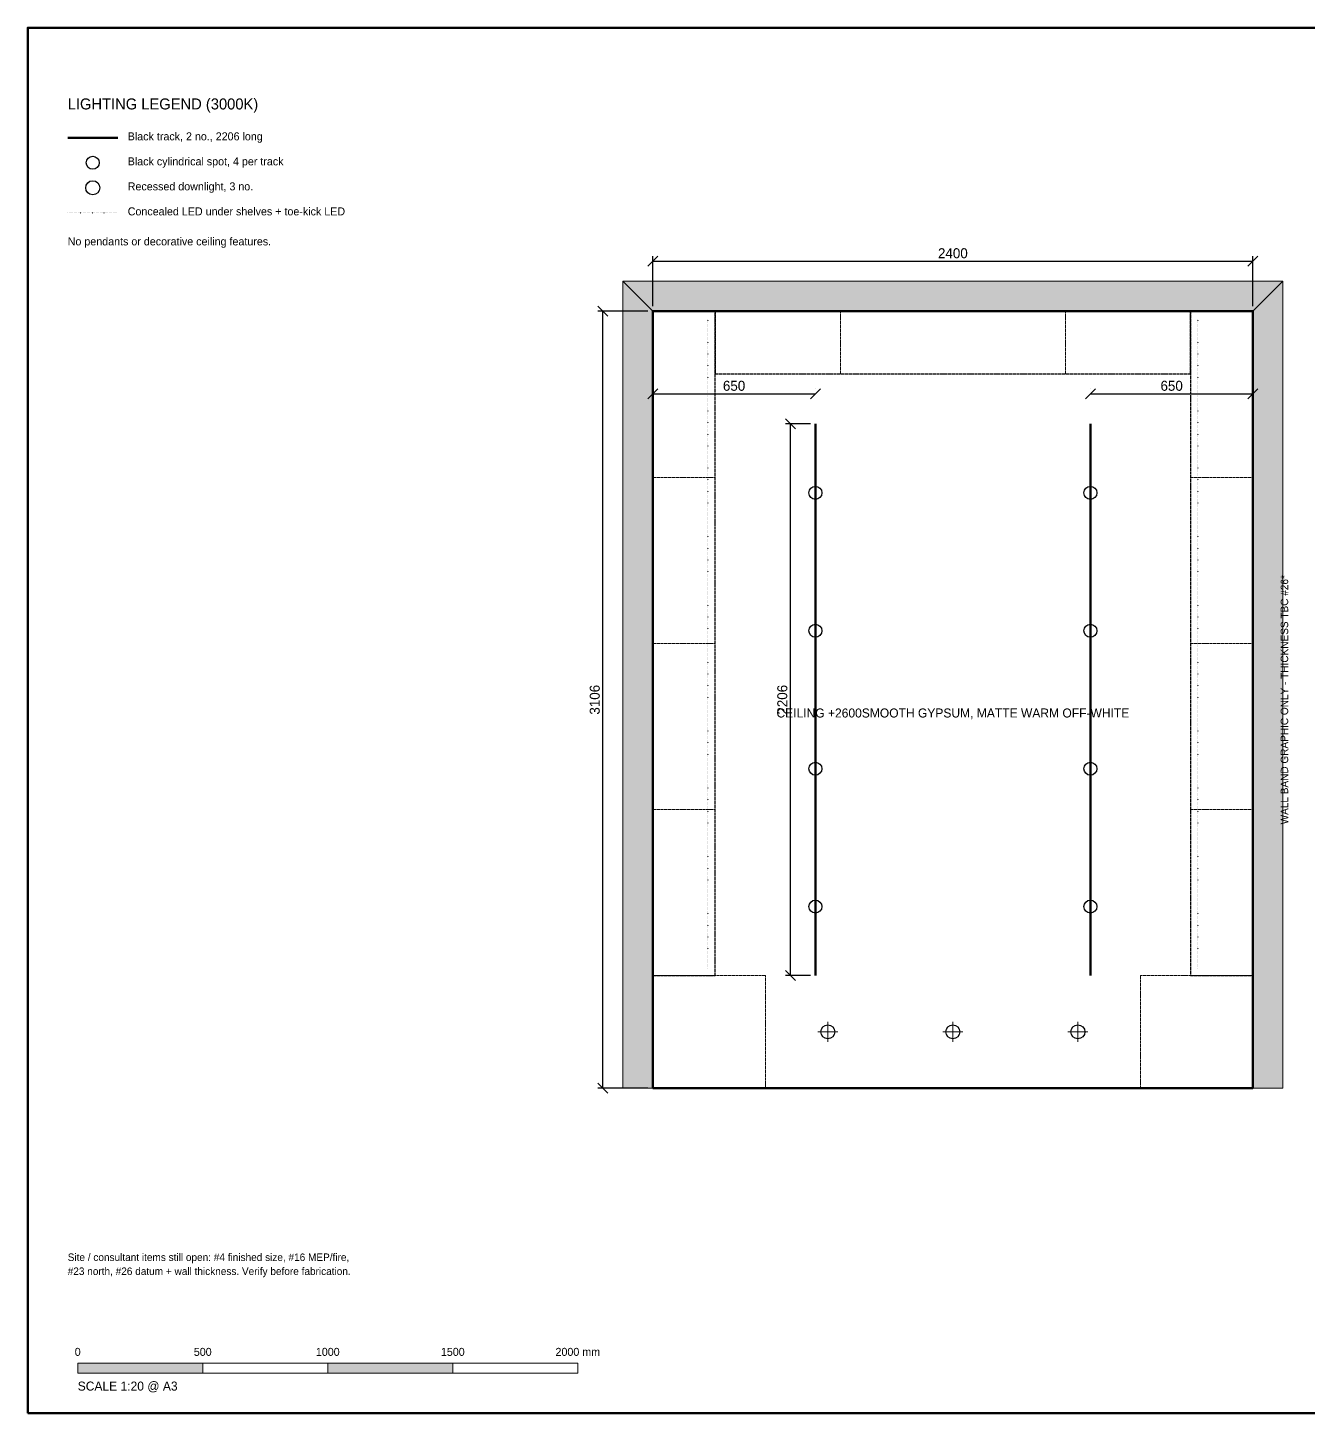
# Model space of a CAD drawing. Header units: millimetres. Extents: x 200 to 8200, y 200 to 5740.
# Drawn here: x 200 to 5321, y 200 to 5740 of the extents above; entities that cross this region are included whole.
import ezdxf
from ezdxf.enums import TextEntityAlignment as Align

# ---------------------------------------------------------------- set-up
doc = ezdxf.new("R2010")
doc.units = ezdxf.units.MM
doc.header["$LTSCALE"] = 10
doc.linetypes.add('DASHED', pattern=[1.524, 1.27, -0.254])
doc.linetypes.add('DOT', pattern=[0.508, 0, -0.508])
for name, color, linetype in [('A-DIMS', 4, 'Continuous'), ('A-FURN', 7, 'Continuous'), ('A-SHEET', 7, 'Continuous'), ('A-TBC-CLOUD', 1, 'Continuous'), ('A-TEXT', 7, 'Continuous'), ('A-WALL', 8, 'Continuous'), ('E-LED', 7, 'Continuous'), ('E-LIGHT', 7, 'Continuous'), ('E-TRACK', 7, 'Continuous')]:
    doc.layers.add(name, color=color, linetype=linetype)
doc.dimstyles.new('BF20', dxfattribs={"dimtxt": 40, "dimasz": 30, "dimexe": 20, "dimexo": 20, "dimgap": 12, "dimtad": 1, "dimdec": 0, "dimtsz": 20, "dimcen": 2.5, "dimazin": 3, "dimtfac": 1, "dimtmove": 0, "dimatfit": 3})

msp = doc.modelspace()

# ---------------------------------------------------------------- hatches: boundary and pattern name
at = {"layer": 'A-SHEET'}
for points in [[(400, 360), (900, 360), (900, 400), (400, 400)], [(1400, 360), (1900, 360), (1900, 400), (1400, 400)]]:
    msp.add_hatch(color=7, dxfattribs=at).paths.add_polyline_path(points)
at = {"layer": 'A-WALL'}
for points in [[(2580, 1500), (2700, 1500), (2700, 4606), (2580, 4726)], [(2580, 4726), (2700, 4606), (5100, 4606), (5220, 4726)], [(5100, 1500), (5220, 1500), (5220, 4726), (5100, 4606)]]:
    msp.add_hatch(color=8, dxfattribs=at).paths.add_polyline_path(points)

# ---------------------------------------------------------------- linework, layer by layer
at = {"layer": 'A-FURN', "linetype": 'DASHED', "lineweight": 25}
for points in [[(2700, 1950), (2950, 1950), (2950, 4606), (2700, 4606)], [(2950, 4356), (4850, 4356), (4850, 4606), (2950, 4606)], [(4850, 1950), (5100, 1950), (5100, 4606), (4850, 4606)]]:
    msp.add_lwpolyline(points, close=True, dxfattribs=at)
at = {"layer": 'A-FURN', "linetype": 'DASHED', "lineweight": 18}
for points in [[(3450, 4356), (3450, 4606)], [(4350, 4356), (4350, 4606)], [(2700, 3942), (2950, 3942)], [(4850, 3942), (5100, 3942)], [(2700, 3278), (2950, 3278)], [(4850, 3278), (5100, 3278)], [(2700, 2614), (2950, 2614)], [(4850, 2614), (5100, 2614)]]:
    msp.add_lwpolyline(points, dxfattribs=at)
for points in [[(2700, 1500), (3150, 1500), (3150, 1950), (2700, 1950)], [(4650, 1500), (5100, 1500), (5100, 1950), (4650, 1950)]]:
    msp.add_lwpolyline(points, close=True, dxfattribs=at)
at = {"layer": 'A-SHEET', "linetype": 'CONTINUOUS', "lineweight": 50}
msp.add_lwpolyline([(200, 200), (8200, 200), (8200, 5740), (200, 5740)], close=True, dxfattribs=at)
at = {"layer": 'A-SHEET', "linetype": 'CONTINUOUS', "lineweight": 18}
for points in [[(400, 360), (900, 360), (900, 400), (400, 400)], [(900, 360), (1400, 360), (1400, 400), (900, 400)], [(1400, 360), (1900, 360), (1900, 400), (1400, 400)], [(1900, 360), (2400, 360), (2400, 400), (1900, 400)]]:
    msp.add_lwpolyline(points, close=True, dxfattribs=at)
at = {"layer": 'A-WALL', "linetype": 'CONTINUOUS', "lineweight": 13}
for points in [[(2580, 1500), (2700, 1500), (2700, 4606), (2580, 4726)], [(2580, 4726), (2700, 4606), (5100, 4606), (5220, 4726)], [(5100, 1500), (5220, 1500), (5220, 4726), (5100, 4606)]]:
    msp.add_lwpolyline(points, close=True, dxfattribs=at)
at = {"layer": 'A-WALL', "linetype": 'CONTINUOUS', "lineweight": 50}
msp.add_lwpolyline([(2700, 1500), (5100, 1500), (5100, 4606), (2700, 4606)], close=True, dxfattribs=at)
at = {"layer": 'E-LED', "linetype": 'DOT', "lineweight": 35}
for points in [[(360, 5000), (560, 5000)], [(2920, 1980), (2920, 4576)], [(4880, 1980), (4880, 4576)]]:
    msp.add_lwpolyline(points, dxfattribs=at)
at = {"layer": 'E-LIGHT', "linetype": 'CONTINUOUS', "lineweight": 13}
for points in [[(3360, 1725), (3440, 1725)], [(3400, 1685), (3400, 1765)], [(3860, 1725), (3940, 1725)], [(3900, 1685), (3900, 1765)], [(4360, 1725), (4440, 1725)], [(4400, 1685), (4400, 1765)]]:
    msp.add_lwpolyline(points, dxfattribs=at)
at = {"layer": 'E-LIGHT'}
for centre in [(460, 5100), (3400, 1725), (3900, 1725), (4400, 1725)]:
    msp.add_circle(centre, 28, dxfattribs=at)
at = {"layer": 'E-TRACK', "linetype": 'CONTINUOUS', "lineweight": 70}
for points in [[(360, 5300), (560, 5300)], [(3350, 1950), (3350, 4156)], [(4450, 1950), (4450, 4156)]]:
    msp.add_lwpolyline(points, dxfattribs=at)
at = {"layer": 'E-TRACK'}
for centre in [(460, 5200), (3350, 3880.25), (4450, 3880.25), (3350, 3328.75), (4450, 3328.75), (3350, 2777.25), (4450, 2777.25), (3350, 2225.75), (4450, 2225.75)]:
    msp.add_circle(centre, 26, dxfattribs=at)

# ---------------------------------------------------------------- texts
at = {"layer": 'A-SHEET'}
for s, p in [('0', (400, 420)), ('500', (900, 420)), ('1000', (1400, 420)), ('1500', (1900, 420)), ('2000 mm', (2400, 420))]:
    msp.add_text(s, height=32, dxfattribs=at).set_placement(p, align=Align.BOTTOM_CENTER)
msp.add_text('SCALE 1:20 @ A3', height=36, dxfattribs=at).set_placement((400, 280), align=Align.BOTTOM_LEFT)
at = {"layer": 'A-TBC-CLOUD'}
msp.add_text('WALL BAND GRAPHIC ONLY - THICKNESS TBC #26*', height=30, rotation=90, dxfattribs=at).set_placement((5250, 3053), align=Align.BOTTOM_CENTER)
for s, p in [('Site / consultant items still open: #4 finished size, #16 MEP/fire,', (360, 800)), ('#23 north, #26 datum + wall thickness. Verify before fabrication.', (360, 744))]:
    msp.add_text(s, height=30, dxfattribs=at).set_placement(p, align=Align.BOTTOM_LEFT)
at = {"layer": 'A-TEXT'}
for s, height, p in [('LIGHTING LEGEND (3000K)', 44, (360, 5400)), ('Black track, 2 no., 2206 long', 32, (600, 5280)), ('Black cylindrical spot, 4 per track', 32, (600, 5180)), ('Recessed downlight, 3 no.', 32, (600, 5080)), ('Concealed LED under shelves + toe-kick LED', 32, (600, 4980)), ('No pendants or decorative ceiling features.', 32, (360, 4860))]:
    msp.add_text(s, height=height, dxfattribs=at).set_placement(p, align=Align.BOTTOM_LEFT)
msp.add_text('CEILING +2600SMOOTH GYPSUM, MATTE WARM OFF-WHITE', height=36, dxfattribs=at).set_placement((3900, 3000), align=Align.MIDDLE_CENTER)

# ---------------------------------------------------------------- dimensions: what is measured, and where the dimension line sits
at = {"layer": 'A-DIMS'}
for base, p1, p2 in [((2700, 4806), (2700, 4606), (5100, 4606)), ((2700, 4276.002), (2700, 4276), (3350, 4276)), ((4450, 4276.002), (4450, 4276), (5100, 4276))]:
    msp.add_linear_dim(base=base, p1=p1, p2=p2, dimstyle='BF20', dxfattribs=at).render()
for base, p1, p2 in [((2500, 1500), (2700, 1500), (2700, 4606)), ((3250, 1950), (3350, 1950), (3350, 4156))]:
    msp.add_linear_dim(base=base, p1=p1, p2=p2, angle=90, dimstyle='BF20', dxfattribs=at).render()

doc.saveas('drawing.dxf')
